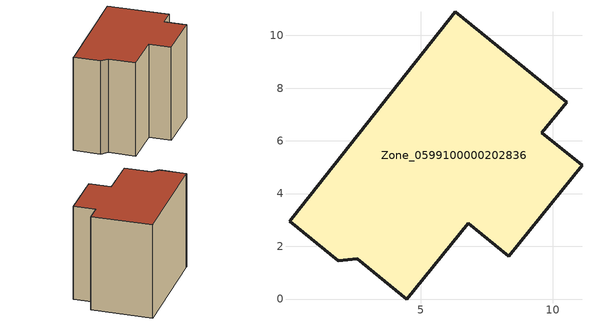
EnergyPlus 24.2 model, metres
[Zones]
Zone_0599100000202836
 floor ground (C_G): 9.59,6.31 11.12,5.08 8.33,1.63 6.8,2.87 4.47,0 2.6,1.53 1.88,1.46 0.02,2.95 0.15,3.11 6.31,10.89 10.53,7.47 z0
 wall outside (C_F): 4.47,0 6.8,2.87 8.33,1.63 11.12,5.08 9.59,6.31 10.53,7.47 6.31,10.89 0.15,3.11 0.02,2.95 1.88,1.46 2.6,1.53 4.47,0 z0:8.69
 roof outside (C_R): 0.02,2.95 1.88,1.46 2.6,1.53 4.47,0 6.8,2.87 8.33,1.63 11.12,5.08 9.59,6.31 10.53,7.47 6.31,10.89 0.15,3.11 z8.69
[BUILDING]
Pand.0599100000202836: North Axis=0; Terrain=City; Loads Convergence Tolerance Value=0.04; Temperature Convergence Tolerance Value=0.4; Solar Distribution=FullExterior; Maximum Number of Warmup Days=25; Minimum Number of Warmup Days=1
[Site:Location]
Rotterdam.The.Hague.AP_ZH_NLD Design_Conditions: Latitude=51.96; Longitude=4.45; Time Zone=1; Elevation=-4.5
[SITE:GROUNDTEMPERATURE:BUILDINGSURFACE]
18, 18, 18, 18, 18, 18, 18, 18, 18, 18, 18, 18
[MATERIAL] Thermal Absorptance=0.9; Solar Absorptance=0.7; Visible Absorptance=0.7
Name | Roughness | Thickness | Conductivity | Density | Specific Heat
G.TC.1946 | MediumSmooth | 0.15 | 1 | 540 | 1210
F.TC.1946 | Rough | 0.3 | 0.857143 | 1920 | 840
R.TC.1946 | MediumRough | 0.2 | 0.909091 | 1500 | 1000
[CONSTRUCTION]
C_G: G.TC.1946
C_F: F.TC.1946
C_R: R.TC.1946
[ZONE]
Zone_0599100000202836: Type=1; Multiplier=1; Ceiling Height=Autocalculate; Volume=Autocalculate; Floor Area=autocalculate; Part of Total Floor Area=Yes
[ZONEINFILTRATION:DESIGNFLOWRATE]
Infil_Zone_0599100000202836: Zone or ZoneList or Space or SpaceList=Zone_0599100000202836; Schedule=AlwaysOn; Design Flow Rate Calculation Method=Flow/Area; Flow Rate per Floor Area=0.003; Constant Term Coefficient=1; Temperature Term Coefficient=0; Velocity Term Coefficient=0; Velocity Squared Term Coefficient=0
[HVACTEMPLATE:ZONE:IDEALLOADSAIRSYSTEM]
Zone_0599100000202836: Maximum Heating Supply Air Temperature=50; Minimum Cooling Supply Air Temperature=13; Maximum Heating Supply Air Humidity Ratio=0.0156; Minimum Cooling Supply Air Humidity Ratio=0.0077; Heating Limit=NoLimit; Cooling Limit=NoLimit; Dehumidification Control Type=ConstantSensibleHeatRatio; Cooling Sensible Heat Ratio=0.7; Dehumidification Setpoint=60; Humidification Control Type=None; Humidification Setpoint=30; Outdoor Air Method=None; Outdoor Air Flow Rate per Person=0.00944; Outdoor Air Flow Rate per Zone Floor Area=0; Outdoor Air Flow Rate per Zone=0; Demand Controlled Ventilation Type=None; Outdoor Air Economizer Type=NoEconomizer; Heat Recovery Type=None; Sensible Heat Recovery Effectiveness=0.7; Latent Heat Recovery Effectiveness=0.65
[ZONECONTROL:THERMOSTAT]
ThermostatControl_Zone_0599100000202836: Zone or ZoneList=Zone_0599100000202836; Control Type Schedule=DualSetpointControlType; Control 1=Thermostat_Zone_0599100000202836; Temperature Difference Between Cutout And Setpoint=0
[THERMOSTATSETPOINT:DUALSETPOINT]
Thermostat_Zone_0599100000202836: Heating Setpoint Temperature Schedule=HeatingSetpoint_Zone_0599100000202836; Cooling Setpoint Temperature Schedule=CoolingSetpoint_Zone_0599100000202836
[SCHEDULE:COMPACT]
HeatingSetpoint_Zone_0599100000202836: Through: 12/31, For: AllDays, Until: 24:00, 21
CoolingSetpoint_Zone_0599100000202836: Through: 12/31, For: AllDays, Until: 24:00, 24
DualSetpointControlType: Through: 12/31, For: AllDays, Until: 24:00, 4
AlwaysOn: Through: 12/31, For: AllDays, Until: 24:00, 1
